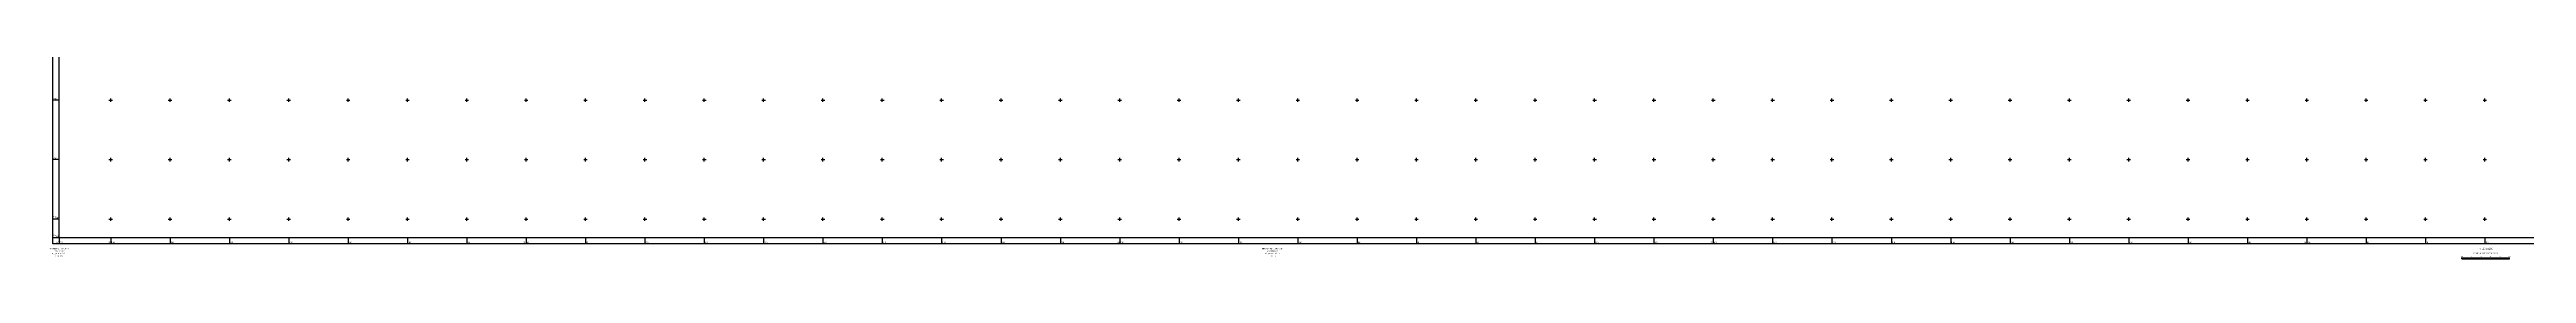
# Model space of a CAD drawing. Extents: x 542197 to 550482, y 1822129 to 1845893.
# Drawn here: x 542197 to 546370, y 1839633 to 1839960 of the extents above; entities that cross this region are included whole.
import ezdxf

# ---------------------------------------------------------------- set-up
doc = ezdxf.new("R2010")
doc.units = 0
doc.layers.add('Level 63', color=7, linetype='Continuous')

msp = doc.modelspace()

# ---------------------------------------------------------------- linework, layer by layer
at = {"layer": 'Level 63'}
for p, q in [((542212.9, 1839900), (542202.4, 1839900)), ((542297, 1839900), (542303, 1839900)), ((542300, 1839897), (542300, 1839903)), ((542397, 1839900), (542403, 1839900)), ((542400, 1839897), (542400, 1839903)), ((542497, 1839900), (542503, 1839900)), ((542500, 1839897), (542500, 1839903)), ((542597, 1839900), (542603, 1839900)), ((542600, 1839897), (542600, 1839903)), ((542697, 1839900), (542703, 1839900)), ((542700, 1839897), (542700, 1839903)), ((542797, 1839900), (542803, 1839900)), ((542800, 1839897), (542800, 1839903)), ((542897, 1839900), (542903, 1839900)), ((542900, 1839897), (542900, 1839903)), ((542997, 1839900), (543003, 1839900)), ((543000, 1839897), (543000, 1839903)), ((543097, 1839900), (543103, 1839900)), ((543100, 1839897), (543100, 1839903)), ((543197, 1839900), (543203, 1839900)), ((543200, 1839897), (543200, 1839903)), ((543297, 1839900), (543303, 1839900)), ((543300, 1839897), (543300, 1839903)), ((543397, 1839900), (543403, 1839900)), ((543400, 1839897), (543400, 1839903)), ((543497, 1839900), (543503, 1839900)), ((543500, 1839897), (543500, 1839903)), ((543597, 1839900), (543603, 1839900)), ((543600, 1839897), (543600, 1839903)), ((543697, 1839900), (543703, 1839900)), ((543700, 1839897), (543700, 1839903)), ((543797, 1839900), (543803, 1839900)), ((543800, 1839897), (543800, 1839903)), ((543897, 1839900), (543903, 1839900)), ((543900, 1839897), (543900, 1839903)), ((543997, 1839900), (544003, 1839900)), ((544000, 1839897), (544000, 1839903)), ((544097, 1839900), (544103, 1839900)), ((544100, 1839897), (544100, 1839903)), ((544197, 1839900), (544203, 1839900)), ((544200, 1839897), (544200, 1839903)), ((544297, 1839900), (544303, 1839900)), ((544300, 1839897), (544300, 1839903)), ((544397, 1839900), (544403, 1839900)), ((544400, 1839897), (544400, 1839903)), ((544497, 1839900), (544503, 1839900)), ((544500, 1839897), (544500, 1839903)), ((544597, 1839900), (544603, 1839900)), ((544600, 1839897), (544600, 1839903)), ((544697, 1839900), (544703, 1839900)), ((544700, 1839897), (544700, 1839903)), ((544797, 1839900), (544803, 1839900)), ((544800, 1839897), (544800, 1839903)), ((544897, 1839900), (544903, 1839900)), ((544900, 1839897), (544900, 1839903)), ((544997, 1839900), (545003, 1839900)), ((545000, 1839897), (545000, 1839903)), ((545097, 1839900), (545103, 1839900)), ((545100, 1839897), (545100, 1839903)), ((545197, 1839900), (545203, 1839900)), ((545200, 1839897), (545200, 1839903)), ((545297, 1839900), (545303, 1839900)), ((545300, 1839897), (545300, 1839903)), ((545397, 1839900), (545403, 1839900)), ((545400, 1839897), (545400, 1839903)), ((545497, 1839900), (545503, 1839900)), ((545500, 1839897), (545500, 1839903)), ((545597, 1839900), (545603, 1839900)), ((545600, 1839897), (545600, 1839903)), ((545697, 1839900), (545703, 1839900)), ((545700, 1839897), (545700, 1839903)), ((545797, 1839900), (545803, 1839900)), ((545800, 1839897), (545800, 1839903)), ((545897, 1839900), (545903, 1839900)), ((545900, 1839897), (545900, 1839903)), ((545997, 1839900), (546003, 1839900)), ((546000, 1839897), (546000, 1839903)), ((546097, 1839900), (546103, 1839900)), ((546100, 1839897), (546100, 1839903)), ((546197, 1839900), (546203, 1839900)), ((546200, 1839897), (546200, 1839903)), ((546297, 1839900), (546303, 1839900)), ((546300, 1839897), (546300, 1839903)), ((542212.9, 1839800), (542202.4, 1839800)), ((542297, 1839800), (542303, 1839800)), ((542300, 1839797), (542300, 1839803)), ((542397, 1839800), (542403, 1839800)), ((542400, 1839797), (542400, 1839803)), ((542497, 1839800), (542503, 1839800)), ((542500, 1839797), (542500, 1839803)), ((542597, 1839800), (542603, 1839800)), ((542600, 1839797), (542600, 1839803)), ((542697, 1839800), (542703, 1839800)), ((542700, 1839797), (542700, 1839803)), ((542797, 1839800), (542803, 1839800)), ((542800, 1839797), (542800, 1839803)), ((542897, 1839800), (542903, 1839800)), ((542900, 1839797), (542900, 1839803)), ((542997, 1839800), (543003, 1839800)), ((543000, 1839797), (543000, 1839803)), ((543097, 1839800), (543103, 1839800)), ((543100, 1839797), (543100, 1839803)), ((543197, 1839800), (543203, 1839800)), ((543200, 1839797), (543200, 1839803)), ((543297, 1839800), (543303, 1839800)), ((543300, 1839797), (543300, 1839803)), ((543397, 1839800), (543403, 1839800)), ((543400, 1839797), (543400, 1839803)), ((543497, 1839800), (543503, 1839800)), ((543500, 1839797), (543500, 1839803)), ((543597, 1839800), (543603, 1839800)), ((543600, 1839797), (543600, 1839803)), ((543697, 1839800), (543703, 1839800)), ((543700, 1839797), (543700, 1839803)), ((543797, 1839800), (543803, 1839800)), ((543800, 1839797), (543800, 1839803)), ((543897, 1839800), (543903, 1839800)), ((543900, 1839797), (543900, 1839803)), ((543997, 1839800), (544003, 1839800)), ((544000, 1839797), (544000, 1839803)), ((544097, 1839800), (544103, 1839800)), ((544100, 1839797), (544100, 1839803)), ((544197, 1839800), (544203, 1839800)), ((544200, 1839797), (544200, 1839803)), ((544297, 1839800), (544303, 1839800)), ((544300, 1839797), (544300, 1839803)), ((544397, 1839800), (544403, 1839800)), ((544400, 1839797), (544400, 1839803)), ((544497, 1839800), (544503, 1839800)), ((544500, 1839797), (544500, 1839803)), ((544597, 1839800), (544603, 1839800)), ((544600, 1839797), (544600, 1839803)), ((544697, 1839800), (544703, 1839800)), ((544700, 1839797), (544700, 1839803)), ((544797, 1839800), (544803, 1839800)), ((544800, 1839797), (544800, 1839803)), ((544897, 1839800), (544903, 1839800)), ((544900, 1839797), (544900, 1839803)), ((544997, 1839800), (545003, 1839800)), ((545000, 1839797), (545000, 1839803)), ((545097, 1839800), (545103, 1839800)), ((545100, 1839797), (545100, 1839803)), ((545197, 1839800), (545203, 1839800)), ((545200, 1839797), (545200, 1839803)), ((545297, 1839800), (545303, 1839800)), ((545300, 1839797), (545300, 1839803)), ((545397, 1839800), (545403, 1839800)), ((545400, 1839797), (545400, 1839803)), ((545497, 1839800), (545503, 1839800)), ((545500, 1839797), (545500, 1839803)), ((545597, 1839800), (545603, 1839800)), ((545600, 1839797), (545600, 1839803)), ((545697, 1839800), (545703, 1839800)), ((545700, 1839797), (545700, 1839803)), ((545797, 1839800), (545803, 1839800)), ((545800, 1839797), (545800, 1839803)), ((545897, 1839800), (545903, 1839800)), ((545900, 1839797), (545900, 1839803)), ((545997, 1839800), (546003, 1839800)), ((546000, 1839797), (546000, 1839803)), ((546097, 1839800), (546103, 1839800)), ((546100, 1839797), (546100, 1839803)), ((546197, 1839800), (546203, 1839800)), ((546200, 1839797), (546200, 1839803)), ((546297, 1839800), (546303, 1839800)), ((546300, 1839797), (546300, 1839803)), ((542212.9, 1839700), (542202.4, 1839700)), ((542212.9, 1839668.9), (542202.4, 1839668.9)), ((542212.9, 1839668.9), (542212.9, 1839658.4)), ((542297, 1839700), (542303, 1839700)), ((542300, 1839697), (542300, 1839703)), ((542300, 1839668.9), (542300, 1839658.4)), ((542397, 1839700), (542403, 1839700)), ((542400, 1839697), (542400, 1839703)), ((542400, 1839668.9), (542400, 1839658.4)), ((542497, 1839700), (542503, 1839700)), ((542500, 1839697), (542500, 1839703)), ((542500, 1839668.9), (542500, 1839658.4)), ((542597, 1839700), (542603, 1839700)), ((542600, 1839697), (542600, 1839703)), ((542600, 1839668.9), (542600, 1839658.4)), ((542697, 1839700), (542703, 1839700)), ((542700, 1839697), (542700, 1839703)), ((542700, 1839668.9), (542700, 1839658.4)), ((542797, 1839700), (542803, 1839700)), ((542800, 1839697), (542800, 1839703)), ((542800, 1839668.9), (542800, 1839658.4)), ((542897, 1839700), (542903, 1839700)), ((542900, 1839697), (542900, 1839703)), ((542900, 1839668.9), (542900, 1839658.4)), ((542997, 1839700), (543003, 1839700)), ((543000, 1839697), (543000, 1839703)), ((543000, 1839668.9), (543000, 1839658.4)), ((543097, 1839700), (543103, 1839700)), ((543100, 1839697), (543100, 1839703)), ((543100, 1839668.9), (543100, 1839658.4)), ((543197, 1839700), (543203, 1839700)), ((543200, 1839697), (543200, 1839703)), ((543200, 1839668.9), (543200, 1839658.4)), ((543297, 1839700), (543303, 1839700)), ((543300, 1839697), (543300, 1839703)), ((543300, 1839668.9), (543300, 1839658.4)), ((543397, 1839700), (543403, 1839700)), ((543400, 1839697), (543400, 1839703)), ((543400, 1839668.9), (543400, 1839658.4)), ((543497, 1839700), (543503, 1839700)), ((543500, 1839697), (543500, 1839703)), ((543500, 1839668.9), (543500, 1839658.4)), ((543597, 1839700), (543603, 1839700)), ((543600, 1839697), (543600, 1839703)), ((543600, 1839668.9), (543600, 1839658.4)), ((543697, 1839700), (543703, 1839700)), ((543700, 1839697), (543700, 1839703)), ((543700, 1839668.9), (543700, 1839658.4)), ((543797, 1839700), (543803, 1839700)), ((543800, 1839697), (543800, 1839703)), ((543800, 1839668.9), (543800, 1839658.4)), ((543897, 1839700), (543903, 1839700)), ((543900, 1839697), (543900, 1839703)), ((543900, 1839668.9), (543900, 1839658.4)), ((543997, 1839700), (544003, 1839700)), ((544000, 1839697), (544000, 1839703)), ((544000, 1839668.9), (544000, 1839658.4)), ((544097, 1839700), (544103, 1839700)), ((544100, 1839697), (544100, 1839703)), ((544100, 1839668.9), (544100, 1839658.4)), ((544197, 1839700), (544203, 1839700)), ((544200, 1839697), (544200, 1839703)), ((544200, 1839668.9), (544200, 1839658.4)), ((544297, 1839700), (544303, 1839700)), ((544300, 1839697), (544300, 1839703)), ((544300, 1839668.9), (544300, 1839658.4)), ((544397, 1839700), (544403, 1839700)), ((544400, 1839697), (544400, 1839703)), ((544400, 1839668.9), (544400, 1839658.4)), ((544497, 1839700), (544503, 1839700)), ((544500, 1839697), (544500, 1839703)), ((544500, 1839668.9), (544500, 1839658.4)), ((544597, 1839700), (544603, 1839700)), ((544600, 1839697), (544600, 1839703)), ((544600, 1839668.9), (544600, 1839658.4)), ((544697, 1839700), (544703, 1839700)), ((544700, 1839697), (544700, 1839703)), ((544700, 1839668.9), (544700, 1839658.4)), ((544797, 1839700), (544803, 1839700)), ((544800, 1839697), (544800, 1839703)), ((544800, 1839668.9), (544800, 1839658.4)), ((544897, 1839700), (544903, 1839700)), ((544900, 1839697), (544900, 1839703)), ((544900, 1839668.9), (544900, 1839658.4)), ((544997, 1839700), (545003, 1839700)), ((545000, 1839697), (545000, 1839703)), ((545000, 1839668.9), (545000, 1839658.4)), ((545097, 1839700), (545103, 1839700)), ((545100, 1839697), (545100, 1839703)), ((545100, 1839668.9), (545100, 1839658.4)), ((545197, 1839700), (545203, 1839700)), ((545200, 1839697), (545200, 1839703)), ((545200, 1839668.9), (545200, 1839658.4)), ((545297, 1839700), (545303, 1839700)), ((545300, 1839697), (545300, 1839703)), ((545300, 1839668.9), (545300, 1839658.4)), ((545397, 1839700), (545403, 1839700)), ((545400, 1839697), (545400, 1839703)), ((545400, 1839668.9), (545400, 1839658.4)), ((545497, 1839700), (545503, 1839700)), ((545500, 1839697), (545500, 1839703)), ((545500, 1839668.9), (545500, 1839658.4)), ((545597, 1839700), (545603, 1839700)), ((545600, 1839697), (545600, 1839703)), ((545600, 1839668.9), (545600, 1839658.4)), ((545697, 1839700), (545703, 1839700)), ((545700, 1839697), (545700, 1839703)), ((545700, 1839668.9), (545700, 1839658.4)), ((545797, 1839700), (545803, 1839700)), ((545800, 1839697), (545800, 1839703)), ((545800, 1839668.9), (545800, 1839658.4)), ((545897, 1839700), (545903, 1839700)), ((545900, 1839697), (545900, 1839703)), ((545900, 1839668.9), (545900, 1839658.4)), ((545997, 1839700), (546003, 1839700)), ((546000, 1839697), (546000, 1839703)), ((546000, 1839668.9), (546000, 1839658.4)), ((546097, 1839700), (546103, 1839700)), ((546100, 1839697), (546100, 1839703)), ((546100, 1839668.9), (546100, 1839658.4)), ((546197, 1839700), (546203, 1839700)), ((546200, 1839697), (546200, 1839703)), ((546200, 1839668.9), (546200, 1839658.4)), ((546297, 1839700), (546303, 1839700)), ((546300, 1839697), (546300, 1839703)), ((546300, 1839668.9), (546300, 1839658.4)), ((546261.2, 1839633.4), (546261.2, 1839635.8)), ((546261.2, 1839635), (546341.2, 1839635)), ((546261.2, 1839633.4), (546341.2, 1839633.4)), ((546262.8, 1839633.4), (546262.8, 1839635)), ((546264.4, 1839633.4), (546264.4, 1839635)), ((546266, 1839633.4), (546266, 1839635)), ((546267.6, 1839633.4), (546267.6, 1839635)), ((546269.2, 1839633.4), (546269.2, 1839635.8)), ((546270.8, 1839633.4), (546270.8, 1839635)), ((546272.4, 1839633.4), (546272.4, 1839635)), ((546274, 1839633.4), (546274, 1839635)), ((546275.6, 1839633.4), (546275.6, 1839635)), ((546277.2, 1839633.4), (546277.2, 1839635.8)), ((546293.2, 1839633.4), (546293.2, 1839635.8)), ((546309.2, 1839633.4), (546309.2, 1839635.8)), ((546325.2, 1839633.4), (546325.2, 1839635.8)), ((546341.2, 1839633.4), (546341.2, 1839635.8))]:
    msp.add_line(p, q, dxfattribs=at)
for points in [[(542202.4, 1845862.3), (550399.9, 1845862.3), (550399.9, 1839658.4), (542202.4, 1839658.4), (542202.4, 1845862.3)], [(542212.9, 1845851.8), (550389.4, 1845851.8), (550389.4, 1839668.9), (542212.9, 1839668.9), (542212.9, 1845851.8)]]:
    msp.add_lwpolyline(points, dxfattribs=at)
for points in [[(546261.2, 1839633.4), (546262.8, 1839633.4), (546262.8, 1839634.2), (546261.2, 1839634.2)], [(546264.4, 1839633.4), (546266, 1839633.4), (546266, 1839634.2), (546264.4, 1839634.2)], [(546267.6, 1839633.4), (546269.2, 1839633.4), (546269.2, 1839634.2), (546267.6, 1839634.2)], [(546270.8, 1839633.4), (546272.4, 1839633.4), (546272.4, 1839634.2), (546270.8, 1839634.2)], [(546274, 1839633.4), (546275.6, 1839633.4), (546275.6, 1839634.2), (546274, 1839634.2)]]:
    msp.add_lwpolyline(points, close=True, dxfattribs=at)

# ---------------------------------------------------------------- texts
for s, height, p in [('900', 2.5, (542203.4, 1839901)), ('800', 2.5, (542203.4, 1839801)), ('1839', 1.75, (542203.4, 1839703.5)), ('1839', 1.75, (542203.4, 1839672.4)), ('668', 2.5, (542206.3, 1839669.9)), ('700', 2.5, (542206.3, 1839701)), ('Đo vẽ tháng .... năm 2018', 2, (542196.9, 1839649.4)), ('(Ký, ghi rõ họ và tên,', 2, (542200.2, 1839641.4)), ('Đơn vị đo đạc:', 2, (542204, 1839645.4)), ('đóng dấu)', 2, (542206.7, 1839637.4)), ('542', 1.75, (542208.5, 1839660.4)), ('212', 2.5, (542213.4, 1839659.9)), ('542', 1.75, (542295.6, 1839660.4)), ('300', 2.5, (542300.5, 1839659.9)), ('400', 2.5, (542400.5, 1839659.9)), ('500', 2.5, (542500.5, 1839659.9)), ('600', 2.5, (542600.5, 1839659.9)), ('700', 2.5, (542700.5, 1839659.9)), ('800', 2.5, (542800.5, 1839659.9)), ('900', 2.5, (542900.5, 1839659.9)), ('543', 1.75, (542995.5, 1839660.4)), ('000', 2.5, (543000.5, 1839659.9)), ('100', 2.5, (543100.5, 1839659.9)), ('200', 2.5, (543200.5, 1839659.9)), ('300', 2.5, (543300.5, 1839659.9)), ('400', 2.5, (543400.5, 1839659.9)), ('500', 2.5, (543500.5, 1839659.9)), ('600', 2.5, (543600.5, 1839659.9)), ('700', 2.5, (543700.5, 1839659.9)), ('800', 2.5, (543800.5, 1839659.9)), ('900', 2.5, (543900.5, 1839659.9)), ('544', 1.75, (543995.5, 1839660.4)), ('000', 2.5, (544000.5, 1839659.9)), ('100', 2.5, (544100.5, 1839659.9)), ('200', 2.5, (544200.5, 1839659.9)), ('Kiểm tra tháng .... năm 2018', 2, (544239.5, 1839649.4)), ('(Ký, ghi rõ họ và tên,', 2, (544244.3, 1839641.4)), ('Đơn vị kiểm tra:', 2, (544247.3, 1839645.4)), ('đóng dấu)', 2, (544250.8, 1839637.4)), ('300', 2.5, (544300.5, 1839659.9)), ('400', 2.5, (544400.5, 1839659.9)), ('500', 2.5, (544500.5, 1839659.9)), ('600', 2.5, (544600.5, 1839659.9)), ('700', 2.5, (544700.5, 1839659.9)), ('800', 2.5, (544800.5, 1839659.9)), ('900', 2.5, (544900.5, 1839659.9)), ('545', 1.75, (544995.5, 1839660.4)), ('000', 2.5, (545000.5, 1839659.9)), ('100', 2.5, (545100.5, 1839659.9)), ('200', 2.5, (545200.5, 1839659.9)), ('300', 2.5, (545300.5, 1839659.9)), ('400', 2.5, (545400.5, 1839659.9)), ('500', 2.5, (545500.5, 1839659.9)), ('600', 2.5, (545600.5, 1839659.9)), ('700', 2.5, (545700.5, 1839659.9)), ('800', 2.5, (545800.5, 1839659.9)), ('900', 2.5, (545900.5, 1839659.9)), ('546', 1.75, (545995.5, 1839660.4)), ('000', 2.5, (546000.5, 1839659.9)), ('100', 2.5, (546100.5, 1839659.9)), ('200', 2.5, (546200.5, 1839659.9)), ('20m', 1.6, (546259.1, 1839636.8)), ('10', 1.6, (546268, 1839636.8)), ('0', 1.6, (546276.6, 1839636.8)), ('1 cm trên bản đồ bằng 10 m trên thực địa', 1.6, (546280.7, 1839642.3)), ('TỶ LỆ 1:1000', 3, (546288.2, 1839648.9)), ('20', 1.6, (546292, 1839636.8)), ('300', 2.5, (546300.5, 1839659.9)), ('40', 1.6, (546308, 1839636.8)), ('60', 1.6, (546324, 1839636.8)), ('80m', 1.6, (546339.1, 1839636.8))]:
    msp.add_text(s, height=height, dxfattribs=at).set_placement(p)

doc.saveas('drawing.dxf')
